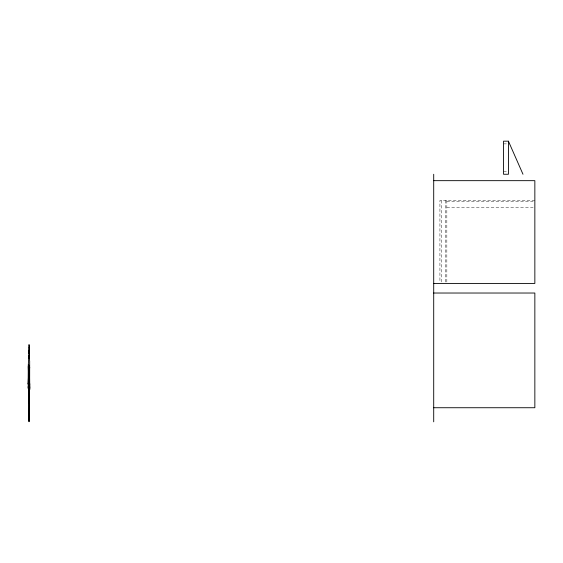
<?xml version="1.0" encoding="UTF-8"?>
<svg xmlns="http://www.w3.org/2000/svg" width="563" height="563" viewBox="0 0 563 563"><rect width="100%" height="100%" fill="white"/><g stroke="black" fill="none" stroke-linecap="round" stroke-linejoin="round"><path stroke-width="0.42" stroke-dasharray="2.81 2.11" d="M503.54 143.875L507.608 143.875M503.54 171.546L507.608 171.546M534.85 200.456L439.921 200.456L439.921 282.563M446.832 201.273L533.105 201.273M446.832 207.782L533.105 207.782M446.832 200.456L446.832 282.563M445.544 200.456L445.544 282.563M441.223 200.456L441.223 282.563"/><path stroke-width="0.84" d="M29.473 365.253L29.55 383.15L28.586 383.987L28.79 403.249M29.044 389.483L29.009 421.546M29.529 383.121L29.311 418.626M28.431 377.794L28.15 384.072L28.284 366.471M28.91 352.698C29.107 372.593 29.726 332.846 29.002 352.558M29.044 421.736L28.973 419.512M29.783 386.837L29.656 389.638L29.67 361.193L29.023 355.119M28.241 386.549L28.403 389.146L28.185 383.663M28.973 352.902L29.03 344.612L29.318 348.223M29.044 420.336L29.002 420.842L29.114 417.408L29.311 419.365M29.677 389.519L29.818 383.832M28.861 402.566L28.924 419.604M29.255 356.541L28.854 357.554M29.755 367.505L29.473 368.99M28.586 383.987L28.565 364.655M28.819 355.83L28.234 366.091L28.586 375.408M29.642 384.015L29.487 368.962M508.424 141.172L503.54 141.172L503.54 174.256L508.424 174.256L508.424 141.172L522.985 174.256M433.707 180.667L534.85 180.667L534.85 283.435L433.707 283.435M433.707 293.027L534.85 293.027L534.85 407.732L433.707 407.732M28.41 388.998L28.361 383.459M28.277 388.364L28.206 386.753M28.868 353.43L28.924 350.411L28.995 351.706M29.304 419.646L29.149 418.436L29.023 419.766M433.707 174.256L433.707 421.828"/></g></svg>
